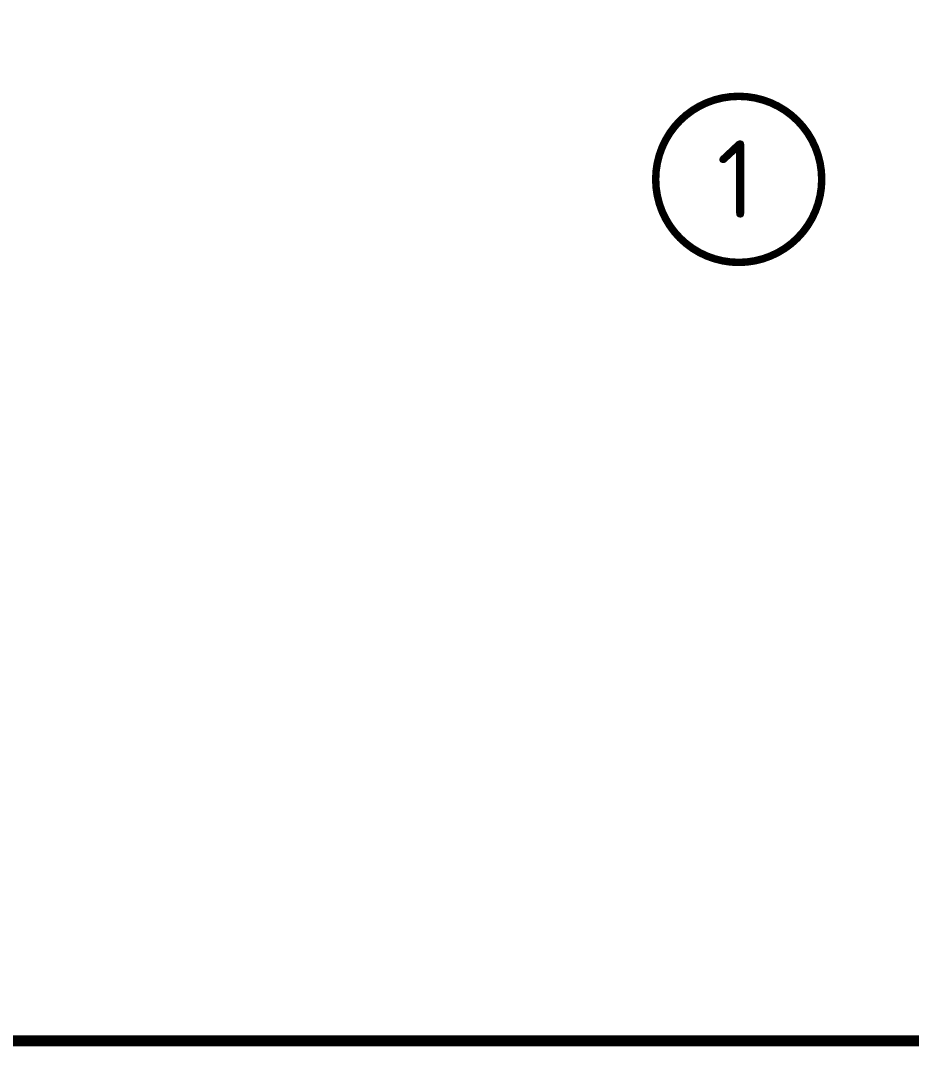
# Model space of a CAD drawing. Extents: x -165130 to 255370, y -346822 to 187778.
# Drawn here: x -112331 to -104282, y -286472 to -277206 of the extents above; entities that cross this region are included whole.
import ezdxf
from ezdxf.enums import TextEntityAlignment as Align

# ---------------------------------------------------------------- set-up
doc = ezdxf.new("R2010")
doc.units = 0
doc.header["$MEASUREMENT"] = 0
for name, color, linetype in [('PUB_TITLE', 4, 'CONTINUOUS'), ('中文', 2, 'CONTINUOUS'), ('层0', 253, 'CONTINUOUS'), ('层15012', 7, 'CONTINUOUS')]:
    doc.layers.add(name, color=color, linetype=linetype)
doc.styles.get("Standard").update_dxf_attribs({"font": 'TSSDENG', "height": 3, "bigfont": 'TSSDCHN'})

# ---------------------------------------------------------------- blocks, each defined once
blk = doc.blocks.new('qar5gesfd')
at = {"layer": 'PUB_TITLE', "const_width": 100}
blk.add_lwpolyline([(-83568.1, 154824.2), (-2968.1, 154824.2), (-2968.1, 212224.2), (-83568.1, 212224.2)], close=True, dxfattribs=at)

msp = doc.modelspace()

# ---------------------------------------------------------------- linework, layer by layer
at = {"layer": '层15012', "const_width": 67.493, "elevation": -625.1}
msp.add_lwpolyline([(-105092.583, -278640.492, 1), (-106592.583, -278640.492, 1), (-105092.583, -278640.492, 1)], format="xyb", dxfattribs=at)

# ---------------------------------------------------------------- block references
at = {"layer": '层0'}
msp.add_blockref('qar5gesfd', (-79061.762, -441245.973, -625.1), dxfattribs=at)

# ---------------------------------------------------------------- texts
at = {"layer": '中文', "color": 1, "width": 2.600181}
msp.add_text('1', height=700, dxfattribs=at).set_placement((-106042.608, -278988.209, -625.1), (-105692.583, -278988.209, -625.1), align=Align.FIT)

doc.saveas('drawing.dxf')
